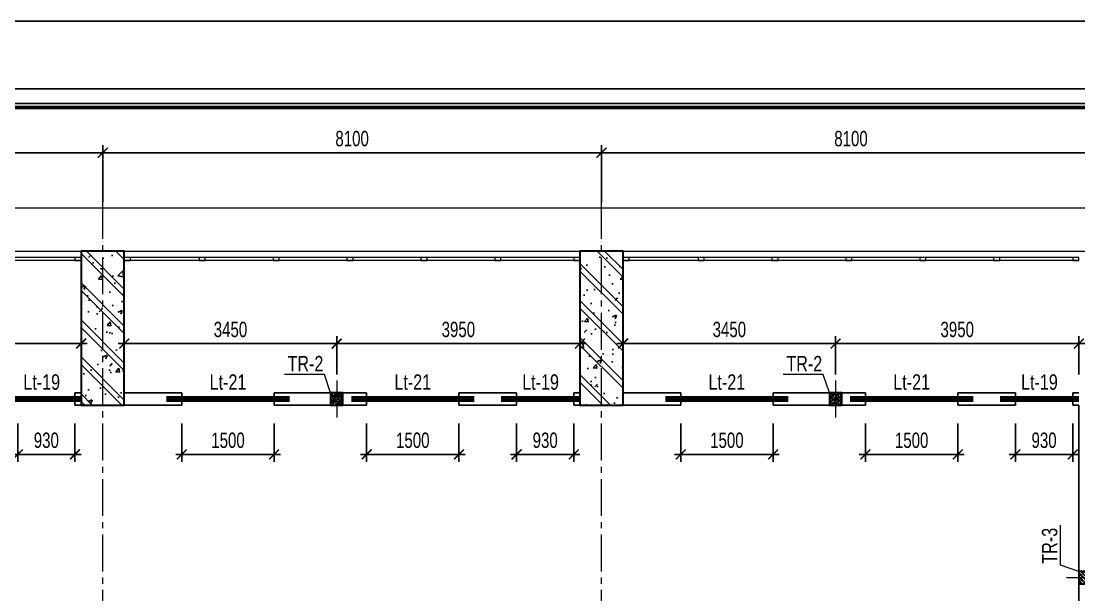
# Model space of a CAD drawing. Header units: millimetres. Extents: x 0 to 84100, y 0 to 158663.
# Drawn here: x 33297 to 50471, y 149345 to 158663 of the extents above; entities that cross this region are included whole.
import ezdxf
from ezdxf.enums import TextEntityAlignment as Align

# ---------------------------------------------------------------- set-up
doc = ezdxf.new("R2010")
doc.units = ezdxf.units.MM
doc.header["$LTSCALE"] = 800
doc.header["$MEASUREMENT"] = 0
doc.linetypes.add('CENTER2', pattern=[1.125, 0.75, -0.125, 0.125, -0.125])
doc.layers.get('DEFPOINTS').update_dxf_attribs({"color": 87})
for name, color, linetype in [('CDC-KHUNGTEN', 9, 'Continuous'), ('CDC.02.DIM', 1, 'Continuous'), ('CDC.03.BORDER', 3, 'Continuous'), ('CDC.06.TEXT', 2, 'Continuous'), ('CDC.10.HATCH', 9, 'Continuous'), ('HATCH', 8, 'Continuous'), ('KCS_LANH_TO', 3, 'Continuous')]:
    doc.layers.add(name, color=color, linetype=linetype)
for name, color, linetype, lineweight in [('CDC.01.AXIS', 160, 'CENTER2', 13), ('CDC.07.TEXTCOL', 3, 'Continuous', 18), ('CDC.09.COLUMN', 4, 'Continuous', 35), ('CDC.11.NOTE', 8, 'Continuous', 18)]:
    doc.layers.add(name, color=color, linetype=linetype, lineweight=lineweight)
doc.layers.add('CDC.15.NOPLOT', color=87, linetype='Continuous', plot=False)
doc.styles.add('KCS_SMTEXT', font='arial.ttf', dxfattribs={"width": 0.7})
doc.dimstyles.new('KCS_DIM100', dxfattribs={"dimscale": 100, "dimtxt": 2.5, "dimasz": 1.6, "dimexe": 1.2, "dimexo": 0, "dimgap": 1, "dimtad": 1, "dimdec": 0, "dimzin": 0, "dimdsep": 46, "dimtxsty": 'KCS_SMTEXT', "dimblk": 'ARCHTICK', "dimcen": 0, "dimdle": 1, "dimclrd": 1, "dimclre": 1, "dimclrt": 2, "dimadec": 0, "dimazin": 0, "dimtfac": 1, "dimtdec": 0, "dimtix": 1, "dimtmove": 2, "dimatfit": 3, "dimfxl": 1, "dimtolj": 1, "dimtzin": 0, "dimarcsym": 0})
pattern_1 = [(50, (61100.4, -1179204.9), (717.26018, -62.75213), [75, -825]), (355, (61100.4, -1179204.9), (-138.75133, 752.19213), [60, -660]), (100.4514, (61160.2, -1179210.1), (578.50938, 689.43954), [63.7402, -701.1421]), (46.1842, (61100.4, -1179004.9), (1067.24105, -165.519), [112.5, -1237.5]), (96.6356, (61189.4, -1179018.7), (934.6627, 974.1179), [95.6103, -1051.713]), (351.1842, (61100.4, -1179004.9), (934.6619, 974.1186), [90, -990]), (21, (61200.4, -1179054.9), (596.90705, -402.6189), [75, -825]), (226, (61200.4, -1179054.9), (671.88212, -365.5398), [60, -660]), (71.4514, (61250.16, -1179088.44), (840.22263, 322.5305), [63.7402, -701.1421]), (67.5, (61100.42, -1179204.9), (-155.916183, 294.37446), [0, -652, 0, -670, 0, -662.5]), (4.5, (61100.42, -1179204.9), (283.35092, 380.10319), [0, -382, 0, -637, 0, -252.5]), (327.5, (60877.42, -1179204.9), (533.822436, -22.55487), [0, -250, 0, -780, 0, -1035]), (317.5, (60777.4, -1179204.9), (583.18617, 100.10498), [0, -325, 0, -518, 0, -735]), (315, (61100.42, -1179204.9), (300.52038, 300.52038), []), (315, (61100.42, -1179082.4), (300.52038, 300.52038), [])]

# ---------------------------------------------------------------- blocks, each defined once
blk = doc.blocks.new('_ArchTick')
at = {"color": 0, "linetype": 'ByBlock', "const_width": 0.15}
blk.add_lwpolyline([(-0.5, -0.5), (0.5, 0.5)], dxfattribs=at)
blk = doc.blocks.new('*D408')
at = {"layer": 'CDC.02.DIM', "color": 1, "lineweight": -2, "ltscale": 0.5, "transparency": 16777216}
for p, q in [((26521, 155722), (26521, 156646)), ((34621, 155722), (34621, 156646)), ((26421, 156526), (34721, 156526))]:
    blk.add_line(p, q, dxfattribs=at)
at = {"layer": 'DEFPOINTS', "color": 0, "ltscale": 0.5, "transparency": 16777216}
for p in [(34621, 156526), (26521, 155722), (34621, 155722)]:
    blk.add_point(p, dxfattribs=at)
at = {"layer": 'CDC.02.DIM', "color": 1, "lineweight": -2, "ltscale": 0.5, "transparency": 16777216, "xscale": 160, "yscale": 160, "zscale": 160, "rotation": 180}
blk.add_blockref('_ArchTick', (26521, 156526), dxfattribs=at)
at = {"layer": 'CDC.02.DIM', "color": 1, "lineweight": -2, "ltscale": 0.5, "transparency": 16777216, "xscale": 160, "yscale": 160, "zscale": 160}
blk.add_blockref('_ArchTick', (34621, 156526), dxfattribs=at)
at = {"layer": 'CDC.02.DIM', "color": 2, "ltscale": 0.5, "transparency": 16777216, "insert": (30571, 156754), "char_height": 250, "attachment_point": 5, "style": 'KCS_SMTEXT'}
blk.add_mtext('\\A1;8100', dxfattribs=at)
blk = doc.blocks.new('*D409')
at = {"layer": 'CDC.02.DIM', "color": 1, "lineweight": -2, "ltscale": 0.5, "transparency": 16777216}
for p, q in [((34621, 155722), (34621, 156646)), ((42721, 155722), (42721, 156646)), ((34521, 156526), (42821, 156526))]:
    blk.add_line(p, q, dxfattribs=at)
at = {"layer": 'DEFPOINTS', "color": 0, "ltscale": 0.5, "transparency": 16777216}
for p in [(42721, 156526), (34621, 155722), (42721, 155722)]:
    blk.add_point(p, dxfattribs=at)
at = {"layer": 'CDC.02.DIM', "color": 1, "lineweight": -2, "ltscale": 0.5, "transparency": 16777216, "xscale": 160, "yscale": 160, "zscale": 160, "rotation": 180}
blk.add_blockref('_ArchTick', (34621, 156526), dxfattribs=at)
at = {"layer": 'CDC.02.DIM', "color": 1, "lineweight": -2, "ltscale": 0.5, "transparency": 16777216, "xscale": 160, "yscale": 160, "zscale": 160}
blk.add_blockref('_ArchTick', (42721, 156526), dxfattribs=at)
at = {"layer": 'CDC.02.DIM', "color": 2, "ltscale": 0.5, "transparency": 16777216, "insert": (38671, 156754), "char_height": 250, "attachment_point": 5, "style": 'KCS_SMTEXT'}
blk.add_mtext('\\A1;8100', dxfattribs=at)
blk = doc.blocks.new('*D410')
at = {"layer": 'CDC.02.DIM', "color": 1, "lineweight": -2, "ltscale": 0.5, "transparency": 16777216}
for p, q in [((42721, 155722), (42721, 156646)), ((50821, 155722), (50821, 156646)), ((42621, 156526), (50921, 156526))]:
    blk.add_line(p, q, dxfattribs=at)
at = {"layer": 'DEFPOINTS', "color": 0, "ltscale": 0.5, "transparency": 16777216}
for p in [(50821, 156526), (42721, 155722), (50821, 155722)]:
    blk.add_point(p, dxfattribs=at)
at = {"layer": 'CDC.02.DIM', "color": 1, "lineweight": -2, "ltscale": 0.5, "transparency": 16777216, "xscale": 160, "yscale": 160, "zscale": 160, "rotation": 180}
blk.add_blockref('_ArchTick', (42721, 156526), dxfattribs=at)
at = {"layer": 'CDC.02.DIM', "color": 1, "lineweight": -2, "ltscale": 0.5, "transparency": 16777216, "xscale": 160, "yscale": 160, "zscale": 160}
blk.add_blockref('_ArchTick', (50821, 156526), dxfattribs=at)
at = {"layer": 'CDC.02.DIM', "color": 2, "ltscale": 0.5, "transparency": 16777216, "insert": (46771, 156754), "char_height": 250, "attachment_point": 5, "style": 'KCS_SMTEXT'}
blk.add_mtext('\\A1;8100', dxfattribs=at)
blk = doc.blocks.new('*D446')
at = {"layer": 'CDC.02.DIM', "color": 1, "lineweight": -2, "transparency": 16777216}
for p, q in [((33241, 152126), (33241, 151506)), ((34171, 152126), (34171, 151506)), ((34271, 151626), (33141, 151626))]:
    blk.add_line(p, q, dxfattribs=at)
at = {"layer": 'DEFPOINTS', "color": 0, "transparency": 16777216}
for p in [(33241, 152126), (34171, 152126), (33241, 151626)]:
    blk.add_point(p, dxfattribs=at)
at = {"layer": 'CDC.02.DIM', "color": 1, "lineweight": -2, "transparency": 16777216, "xscale": 160, "yscale": 160, "zscale": 160, "rotation": 180}
blk.add_blockref('_ArchTick', (33241, 151626), dxfattribs=at)
at = {"layer": 'CDC.02.DIM', "color": 1, "lineweight": -2, "transparency": 16777216, "xscale": 160, "yscale": 160, "zscale": 160}
blk.add_blockref('_ArchTick', (34171, 151626), dxfattribs=at)
at = {"layer": 'CDC.02.DIM', "color": 2, "transparency": 16777216, "insert": (33706, 151854), "char_height": 250, "attachment_point": 5, "style": 'KCS_SMTEXT'}
blk.add_mtext('\\A1;930', dxfattribs=at)
blk = doc.blocks.new('*D449')
at = {"layer": 'CDC.02.DIM', "color": 1, "lineweight": -2, "transparency": 16777216}
for p, q in [((35906, 152126), (35906, 151506)), ((37406, 152126), (37406, 151506)), ((37506, 151626), (35806, 151626))]:
    blk.add_line(p, q, dxfattribs=at)
at = {"layer": 'DEFPOINTS', "color": 0, "transparency": 16777216}
for p in [(35906, 152126), (37406, 152126), (35906, 151626)]:
    blk.add_point(p, dxfattribs=at)
at = {"layer": 'CDC.02.DIM', "color": 1, "lineweight": -2, "transparency": 16777216, "xscale": 160, "yscale": 160, "zscale": 160, "rotation": 180}
blk.add_blockref('_ArchTick', (35906, 151626), dxfattribs=at)
at = {"layer": 'CDC.02.DIM', "color": 1, "lineweight": -2, "transparency": 16777216, "xscale": 160, "yscale": 160, "zscale": 160}
blk.add_blockref('_ArchTick', (37406, 151626), dxfattribs=at)
at = {"layer": 'CDC.02.DIM', "color": 2, "transparency": 16777216, "insert": (36656, 151854), "char_height": 250, "attachment_point": 5, "style": 'KCS_SMTEXT'}
blk.add_mtext('\\A1;1500', dxfattribs=at)
blk = doc.blocks.new('*D450')
at = {"layer": 'CDC.02.DIM', "color": 1, "lineweight": -2, "transparency": 16777216}
for p, q in [((38906, 152126), (38906, 151506)), ((40406, 152126), (40406, 151506)), ((40506, 151626), (38806, 151626))]:
    blk.add_line(p, q, dxfattribs=at)
at = {"layer": 'DEFPOINTS', "color": 0, "transparency": 16777216}
for p in [(38906, 152126), (40406, 152126), (38906, 151626)]:
    blk.add_point(p, dxfattribs=at)
at = {"layer": 'CDC.02.DIM', "color": 1, "lineweight": -2, "transparency": 16777216, "xscale": 160, "yscale": 160, "zscale": 160, "rotation": 180}
blk.add_blockref('_ArchTick', (38906, 151626), dxfattribs=at)
at = {"layer": 'CDC.02.DIM', "color": 1, "lineweight": -2, "transparency": 16777216, "xscale": 160, "yscale": 160, "zscale": 160}
blk.add_blockref('_ArchTick', (40406, 151626), dxfattribs=at)
at = {"layer": 'CDC.02.DIM', "color": 2, "transparency": 16777216, "insert": (39656, 151854), "char_height": 250, "attachment_point": 5, "style": 'KCS_SMTEXT'}
blk.add_mtext('\\A1;1500', dxfattribs=at)
blk = doc.blocks.new('*D451')
at = {"layer": 'CDC.02.DIM', "color": 1, "lineweight": -2, "transparency": 16777216}
for p, q in [((41341, 152126), (41341, 151506)), ((42271, 152126), (42271, 151506)), ((42371, 151626), (41241, 151626))]:
    blk.add_line(p, q, dxfattribs=at)
at = {"layer": 'DEFPOINTS', "color": 0, "transparency": 16777216}
for p in [(41341, 152126), (42271, 152126), (41341, 151626)]:
    blk.add_point(p, dxfattribs=at)
at = {"layer": 'CDC.02.DIM', "color": 1, "lineweight": -2, "transparency": 16777216, "xscale": 160, "yscale": 160, "zscale": 160, "rotation": 180}
blk.add_blockref('_ArchTick', (41341, 151626), dxfattribs=at)
at = {"layer": 'CDC.02.DIM', "color": 1, "lineweight": -2, "transparency": 16777216, "xscale": 160, "yscale": 160, "zscale": 160}
blk.add_blockref('_ArchTick', (42271, 151626), dxfattribs=at)
at = {"layer": 'CDC.02.DIM', "color": 2, "transparency": 16777216, "insert": (41806, 151854), "char_height": 250, "attachment_point": 5, "style": 'KCS_SMTEXT'}
blk.add_mtext('\\A1;930', dxfattribs=at)
blk = doc.blocks.new('*D452')
at = {"layer": 'CDC.02.DIM', "color": 1, "lineweight": -2, "transparency": 16777216}
for p, q in [((49441, 152126), (49441, 151506)), ((50371, 152126), (50371, 151506)), ((50471, 151626), (49341, 151626))]:
    blk.add_line(p, q, dxfattribs=at)
at = {"layer": 'DEFPOINTS', "color": 0, "transparency": 16777216}
for p in [(49441, 152126), (50371, 152126), (49441, 151626)]:
    blk.add_point(p, dxfattribs=at)
at = {"layer": 'CDC.02.DIM', "color": 1, "lineweight": -2, "transparency": 16777216, "xscale": 160, "yscale": 160, "zscale": 160, "rotation": 180}
blk.add_blockref('_ArchTick', (49441, 151626), dxfattribs=at)
at = {"layer": 'CDC.02.DIM', "color": 1, "lineweight": -2, "transparency": 16777216, "xscale": 160, "yscale": 160, "zscale": 160}
blk.add_blockref('_ArchTick', (50371, 151626), dxfattribs=at)
at = {"layer": 'CDC.02.DIM', "color": 2, "transparency": 16777216, "insert": (49906, 151854), "char_height": 250, "attachment_point": 5, "style": 'KCS_SMTEXT'}
blk.add_mtext('\\A1;930', dxfattribs=at)
blk = doc.blocks.new('*D455')
at = {"layer": 'CDC.02.DIM', "color": 1, "lineweight": -2, "transparency": 16777216}
for p, q in [((44006, 152126), (44006, 151506)), ((45506, 152126), (45506, 151506)), ((45606, 151626), (43906, 151626))]:
    blk.add_line(p, q, dxfattribs=at)
at = {"layer": 'DEFPOINTS', "color": 0, "transparency": 16777216}
for p in [(44006, 152126), (45506, 152126), (44006, 151626)]:
    blk.add_point(p, dxfattribs=at)
at = {"layer": 'CDC.02.DIM', "color": 1, "lineweight": -2, "transparency": 16777216, "xscale": 160, "yscale": 160, "zscale": 160, "rotation": 180}
blk.add_blockref('_ArchTick', (44006, 151626), dxfattribs=at)
at = {"layer": 'CDC.02.DIM', "color": 1, "lineweight": -2, "transparency": 16777216, "xscale": 160, "yscale": 160, "zscale": 160}
blk.add_blockref('_ArchTick', (45506, 151626), dxfattribs=at)
at = {"layer": 'CDC.02.DIM', "color": 2, "transparency": 16777216, "insert": (44756, 151854), "char_height": 250, "attachment_point": 5, "style": 'KCS_SMTEXT'}
blk.add_mtext('\\A1;1500', dxfattribs=at)
blk = doc.blocks.new('*D456')
at = {"layer": 'CDC.02.DIM', "color": 1, "lineweight": -2, "transparency": 16777216}
for p, q in [((47006, 152126), (47006, 151506)), ((48506, 152126), (48506, 151506)), ((48606, 151626), (46906, 151626))]:
    blk.add_line(p, q, dxfattribs=at)
at = {"layer": 'DEFPOINTS', "color": 0, "transparency": 16777216}
for p in [(47006, 152126), (48506, 152126), (47006, 151626)]:
    blk.add_point(p, dxfattribs=at)
at = {"layer": 'CDC.02.DIM', "color": 1, "lineweight": -2, "transparency": 16777216, "xscale": 160, "yscale": 160, "zscale": 160, "rotation": 180}
blk.add_blockref('_ArchTick', (47006, 151626), dxfattribs=at)
at = {"layer": 'CDC.02.DIM', "color": 1, "lineweight": -2, "transparency": 16777216, "xscale": 160, "yscale": 160, "zscale": 160}
blk.add_blockref('_ArchTick', (48506, 151626), dxfattribs=at)
at = {"layer": 'CDC.02.DIM', "color": 2, "transparency": 16777216, "insert": (47756, 151854), "char_height": 250, "attachment_point": 5, "style": 'KCS_SMTEXT'}
blk.add_mtext('\\A1;1500', dxfattribs=at)
blk = doc.blocks.new('*D472')
at = {"layer": 'CDC.02.DIM', "color": 1, "lineweight": -2, "transparency": 16777216}
for p, q in [((30321, 152926), (30321, 153546)), ((34271, 152926), (34271, 153546)), ((34371, 153426), (30221, 153426))]:
    blk.add_line(p, q, dxfattribs=at)
at = {"layer": 'DEFPOINTS', "color": 0, "transparency": 16777216}
for p in [(30321, 153426), (30321, 152926), (34271, 152926)]:
    blk.add_point(p, dxfattribs=at)
at = {"layer": 'CDC.02.DIM', "color": 1, "lineweight": -2, "transparency": 16777216, "xscale": 160, "yscale": 160, "zscale": 160, "rotation": 180}
blk.add_blockref('_ArchTick', (30321, 153426), dxfattribs=at)
at = {"layer": 'CDC.02.DIM', "color": 1, "lineweight": -2, "transparency": 16777216, "xscale": 160, "yscale": 160, "zscale": 160}
blk.add_blockref('_ArchTick', (34271, 153426), dxfattribs=at)
at = {"layer": 'CDC.02.DIM', "color": 2, "transparency": 16777216, "insert": (32296, 153654), "char_height": 250, "attachment_point": 5, "style": 'KCS_SMTEXT'}
blk.add_mtext('\\A1;3950', dxfattribs=at)
blk = doc.blocks.new('*D474')
at = {"layer": 'CDC.02.DIM', "color": 1, "lineweight": -2, "transparency": 16777216}
for p, q in [((38421, 152926), (38421, 153546)), ((42371, 152926), (42371, 153546)), ((42471, 153426), (38321, 153426))]:
    blk.add_line(p, q, dxfattribs=at)
at = {"layer": 'DEFPOINTS', "color": 0, "transparency": 16777216}
for p in [(38421, 153426), (38421, 152926), (42371, 152926)]:
    blk.add_point(p, dxfattribs=at)
at = {"layer": 'CDC.02.DIM', "color": 1, "lineweight": -2, "transparency": 16777216, "xscale": 160, "yscale": 160, "zscale": 160, "rotation": 180}
blk.add_blockref('_ArchTick', (38421, 153426), dxfattribs=at)
at = {"layer": 'CDC.02.DIM', "color": 1, "lineweight": -2, "transparency": 16777216, "xscale": 160, "yscale": 160, "zscale": 160}
blk.add_blockref('_ArchTick', (42371, 153426), dxfattribs=at)
at = {"layer": 'CDC.02.DIM', "color": 2, "transparency": 16777216, "insert": (40396, 153654), "char_height": 250, "attachment_point": 5, "style": 'KCS_SMTEXT'}
blk.add_mtext('\\A1;3950', dxfattribs=at)
blk = doc.blocks.new('*D475')
at = {"layer": 'CDC.02.DIM', "color": 1, "lineweight": -2, "transparency": 16777216}
for p, q in [((34971, 152926), (34971, 153546)), ((38421, 152926), (38421, 153546)), ((34871, 153426), (38521, 153426))]:
    blk.add_line(p, q, dxfattribs=at)
at = {"layer": 'DEFPOINTS', "color": 0, "transparency": 16777216}
for p in [(38421, 153426), (34971, 152926), (38421, 152926)]:
    blk.add_point(p, dxfattribs=at)
at = {"layer": 'CDC.02.DIM', "color": 1, "lineweight": -2, "transparency": 16777216, "xscale": 160, "yscale": 160, "zscale": 160, "rotation": 180}
blk.add_blockref('_ArchTick', (34971, 153426), dxfattribs=at)
at = {"layer": 'CDC.02.DIM', "color": 1, "lineweight": -2, "transparency": 16777216, "xscale": 160, "yscale": 160, "zscale": 160}
blk.add_blockref('_ArchTick', (38421, 153426), dxfattribs=at)
at = {"layer": 'CDC.02.DIM', "color": 2, "transparency": 16777216, "insert": (36696, 153654), "char_height": 250, "attachment_point": 5, "style": 'KCS_SMTEXT'}
blk.add_mtext('\\A1;3450', dxfattribs=at)
blk = doc.blocks.new('TR2')
at = {"layer": 'HATCH'}
h = blk.add_hatch(dxfattribs=at)
h.set_pattern_fill('BETONG', color=256, scale=10, angle=90, style=0, pattern_type=2)
h.set_pattern_definition([(140, (579241.57, 154804.38), (6.2752135, 71.726018), [7.5, -82.5]), (85, (579241.57, 154804.38), (-75.219213, -13.875133), [6, -66]), (190.4514, (579242.094, 154810.355), (-68.943954, 57.850938), [6.374019, -70.114211]), (136.1842, (579221.57, 154804.38), (16.551901, 106.724105), [11.25, -123.75]), (186.6356, (579222.95, 154813.27), (-97.411787, 93.46627), [9.561029, -105.1713]), (81.1842, (579221.57, 154804.38), (-97.41186, 93.466195), [9, -99]), (111, (579226.57, 154814.38), (40.261889, 59.690705), [7.5, -82.5]), (56, (579226.57, 154814.38), (-72.5150045, 24.331533), [6, -66]), (161.4514, (579229.93, 154819.35), (-32.25305, 84.022263), [6.374019, -70.114211]), (127.5, (579241.572, 154804.378), (-33.2893854, 1.2159855), [0, -65.2, 0, -67, 0, -66.25]), (97.5, (579241.57, 154804.378), (-39.4411712, 26.3069537), [0, -38.2, 0, -63.7, 0, -25.25]), (57.5, (579241.572, 154782.078), (2.2554872, 53.3822436), [0, -25, 0, -78, 0, -103.5]), (47.5, (579241.57, 154772.08), (-10.0104982, 58.318617), [0, -32.5, 0, -51.8, 0, -73.5]), (135, (579241.57, 154804.378), (-30.0520382, -30.0520382), []), (135, (579229.32, 154804.378), (-30.0520382, -30.0520382), [])])
h.paths.add_polyline_path([(-100, -100), (100, -100), (100, 100), (-100, 100)])
at = {"layer": 'CDC.01.AXIS'}
blk.add_line((-300, 0), (300, 0), dxfattribs=at)
at = {"layer": 'CDC.09.COLUMN'}
blk.add_lwpolyline([(100, -100), (100, 100), (-100, 100), (-100, -100)], close=True, dxfattribs=at)
blk = doc.blocks.new('*D476')
at = {"layer": 'CDC.02.DIM', "color": 1, "lineweight": -2, "transparency": 16777216}
for p, q in [((46521, 152926), (46521, 153546)), ((50471, 152926), (50471, 153546)), ((50571, 153426), (46421, 153426))]:
    blk.add_line(p, q, dxfattribs=at)
at = {"layer": 'DEFPOINTS', "color": 0, "transparency": 16777216}
for p in [(46521, 153426), (46521, 152926), (50471, 152926)]:
    blk.add_point(p, dxfattribs=at)
at = {"layer": 'CDC.02.DIM', "color": 1, "lineweight": -2, "transparency": 16777216, "xscale": 160, "yscale": 160, "zscale": 160, "rotation": 180}
blk.add_blockref('_ArchTick', (46521, 153426), dxfattribs=at)
at = {"layer": 'CDC.02.DIM', "color": 1, "lineweight": -2, "transparency": 16777216, "xscale": 160, "yscale": 160, "zscale": 160}
blk.add_blockref('_ArchTick', (50471, 153426), dxfattribs=at)
at = {"layer": 'CDC.02.DIM', "color": 2, "transparency": 16777216, "insert": (48496, 153654), "char_height": 250, "attachment_point": 5, "style": 'KCS_SMTEXT'}
blk.add_mtext('\\A1;3950', dxfattribs=at)
blk = doc.blocks.new('*D477')
at = {"layer": 'CDC.02.DIM', "color": 1, "lineweight": -2, "transparency": 16777216}
for p, q in [((43071, 152926), (43071, 153546)), ((46521, 152926), (46521, 153546)), ((42971, 153426), (46621, 153426))]:
    blk.add_line(p, q, dxfattribs=at)
at = {"layer": 'DEFPOINTS', "color": 0, "transparency": 16777216}
for p in [(46521, 153426), (43071, 152926), (46521, 152926)]:
    blk.add_point(p, dxfattribs=at)
at = {"layer": 'CDC.02.DIM', "color": 1, "lineweight": -2, "transparency": 16777216, "xscale": 160, "yscale": 160, "zscale": 160, "rotation": 180}
blk.add_blockref('_ArchTick', (43071, 153426), dxfattribs=at)
at = {"layer": 'CDC.02.DIM', "color": 1, "lineweight": -2, "transparency": 16777216, "xscale": 160, "yscale": 160, "zscale": 160}
blk.add_blockref('_ArchTick', (46521, 153426), dxfattribs=at)
at = {"layer": 'CDC.02.DIM', "color": 2, "transparency": 16777216, "insert": (44796, 153654), "char_height": 250, "attachment_point": 5, "style": 'KCS_SMTEXT'}
blk.add_mtext('\\A1;3450', dxfattribs=at)
blk = doc.blocks.new('TRU3')
at = {"layer": 'HATCH'}
h = blk.add_hatch(dxfattribs=at)
h.set_pattern_fill('BETONG', color=256, scale=10, style=0, pattern_type=2)
h.set_pattern_definition([(50, (154804.38, -579216.57), (71.726018, -6.2752135), [7.5, -82.5]), (355, (154804.38, -579216.57), (-13.875133, 75.219213), [6, -66]), (100.4514, (154810.355, -579217.094), (57.850938, 68.943954), [6.374019, -70.114211]), (46.1842, (154804.38, -579196.57), (106.724105, -16.551901), [11.25, -123.75]), (96.6356, (154813.27, -579197.95), (93.46627, 97.411787), [9.561029, -105.1713]), (351.1842, (154804.38, -579196.57), (93.466195, 97.41186), [9, -99]), (21, (154814.38, -579201.57), (59.690705, -40.261889), [7.5, -82.5]), (326, (154814.38, -579201.57), (24.331533, 72.5150045), [6, -66]), (71.4514, (154819.35, -579204.93), (84.022263, 32.25305), [6.374019, -70.114211]), (37.5, (154804.378, -579216.572), (1.2159855, 33.2893854), [0, -65.2, 0, -67, 0, -66.25]), (7.5, (154804.378, -579216.57), (26.3069537, 39.4411712), [0, -38.2, 0, -63.7, 0, -25.25]), (327.5, (154782.078, -579216.572), (53.3822436, -2.2554872), [0, -25, 0, -78, 0, -103.5]), (317.5, (154772.08, -579216.57), (58.318617, 10.0104982), [0, -32.5, 0, -51.8, 0, -73.5]), (45, (154804.378, -579216.57), (-30.0520382, 30.0520382), []), (45, (154804.378, -579204.32), (-30.0520382, 30.0520382), [])])
h.paths.add_polyline_path([(-100, 75), (-100, -75), (100, -75), (100, 75)])
at = {"layer": 'CDC.01.AXIS'}
blk.add_line((0, 275), (0, -275), dxfattribs=at)
at = {"layer": 'CDC.09.COLUMN'}
blk.add_lwpolyline([(-100, -75), (100, -75), (100, 75), (-100, 75)], close=True, dxfattribs=at)
blk = doc.blocks.new('Khung tên chuẩn')
at = {"layer": 'CDC-KHUNGTEN', "color": 8}
blk.add_lwpolyline([(75096, 1100), (83000, 1100), (83000, 58300), (3000, 58300), (3000, 1100), (75096, 1100)], dxfattribs=at)
at = {"layer": 'CDC-KHUNGTEN', "color": 255, "lineweight": 60}
blk.add_lwpolyline([(74900, 1400), (74900, 58000), (3300, 58000), (3300, 1400), (74900, 1400)], close=True, dxfattribs=at)
at = {"layer": 'DEFPOINTS', "color": 1, "ltscale": 0.2}
blk.add_lwpolyline([(0, 0), (0, 59400), (84100, 59400), (84100, 0), (0, 0)], close=True, dxfattribs=at)

msp = doc.modelspace()

# ---------------------------------------------------------------- hatches: boundary and pattern name
at = {"layer": 'CDC.10.HATCH'}
h = msp.add_hatch(dxfattribs=at)
h.set_pattern_fill('BETONG', color=256, scale=100, style=0, pattern_type=2)
h.set_pattern_definition(pattern_1)
h.paths.add_polyline_path([(34270.7, 152426.1), (34970.7, 152426.1), (34970.7, 154926.1), (34270.7, 154926.1), (34270.7, 153412.2)])
h = msp.add_hatch(dxfattribs=at)
h.set_pattern_fill('BETONG', color=256, scale=100, style=0, pattern_type=2)
h.set_pattern_definition(pattern_1)
h.paths.add_polyline_path([(42370.7, 152426.1), (43070.7, 152426.1), (43070.7, 154926.1), (42370.7, 154926.1), (42370.7, 153412.2)])

# ---------------------------------------------------------------- linework, layer by layer
at = {"layer": 'CDC.01.AXIS'}
for p, q in [((34620.7, 104726.1), (34620.7, 156526.1)), ((42720.7, 104726.1), (42720.7, 156526.1)), ((8420.7, 154926.1), (68920.7, 154926.1))]:
    msp.add_line(p, q, dxfattribs=at)
at = {"layer": 'CDC.03.BORDER'}
for p, q in [((34170.7, 152626.1), (34270.7, 152626.1)), ((34170.7, 152626.1), (34170.7, 152426.1)), ((35905.7, 152626.1), (35905.7, 152426.1)), ((37405.7, 152626.1), (37405.7, 152426.1)), ((38905.7, 152626.1), (38905.7, 152426.1)), ((40405.7, 152626.1), (40405.7, 152426.1)), ((42270.7, 152626.1), (42370.7, 152626.1)), ((42270.7, 152626.1), (42270.7, 152426.1)), ((44005.7, 152626.1), (44005.7, 152426.1)), ((45505.7, 152626.1), (45505.7, 152426.1)), ((47005.7, 152626.1), (47005.7, 152426.1)), ((48505.7, 152626.1), (48505.7, 152426.1)), ((50370.7, 152626.1), (50470.7, 152626.1)), ((50370.7, 152626.1), (50370.7, 152426.1)), ((34170.7, 152426.1), (34270.7, 152426.1)), ((42270.7, 152426.1), (42370.7, 152426.1)), ((50370.7, 152426.1), (50470.7, 152426.1)), ((50470.7, 146826.1), (50470.7, 152426.1))]:
    msp.add_line(p, q, dxfattribs=at)
at = {"layer": 'CDC.03.BORDER', "lineweight": 25}
for p, q in [((35905.7, 152626.1), (34970.7, 152626.1)), ((38905.7, 152626.1), (37405.7, 152626.1)), ((41340.7, 152626.1), (40405.7, 152626.1)), ((41340.7, 152426.1), (41340.7, 152626.1)), ((44005.7, 152626.1), (43070.7, 152626.1)), ((47005.7, 152626.1), (45505.7, 152626.1)), ((49440.7, 152626.1), (48505.7, 152626.1)), ((49440.7, 152426.1), (49440.7, 152626.1)), ((35905.7, 152426.1), (34970.7, 152426.1)), ((38905.7, 152426.1), (37405.7, 152426.1)), ((41340.7, 152426.1), (40405.7, 152426.1)), ((44005.7, 152426.1), (43070.7, 152426.1)), ((47005.7, 152426.1), (45505.7, 152426.1)), ((49440.7, 152426.1), (48505.7, 152426.1))]:
    msp.add_line(p, q, dxfattribs=at)
at = {"layer": 'CDC.09.COLUMN'}
for points in [[(34970.7, 152426.1), (34970.7, 154926.1), (34270.7, 154926.1), (34270.7, 152426.1)], [(43070.7, 152426.1), (43070.7, 154926.1), (42370.7, 154926.1), (42370.7, 152426.1)]]:
    msp.add_lwpolyline(points, close=True, dxfattribs=at)
at = {"layer": 'CDC.11.NOTE'}
for p, q in [((68020.7, 155626.1), (9320.7, 155626.1)), ((10720.7, 154926.1), (66620.7, 154926.1)), ((34270.7, 154826.1), (26870.7, 154826.1)), ((34270.7, 154776.1), (26870.7, 154776.1)), ((42370.7, 154826.1), (34970.7, 154826.1)), ((42370.7, 154776.1), (34970.7, 154776.1)), ((50470.7, 154826.1), (43070.7, 154826.1)), ((50470.7, 154776.1), (43070.7, 154776.1))]:
    msp.add_line(p, q, dxfattribs=at)
for points in [[(34270.7, 154776.1), (34270.7, 154826.1), (34170.7, 154826.1), (34170.7, 154776.1)], [(35070.7, 154776.1), (35070.7, 154826.1), (34970.7, 154826.1), (34970.7, 154776.1)], [(36287, 154776.1), (36287, 154826.1), (36187, 154826.1), (36187, 154776.1)], [(37487, 154776.1), (37487, 154826.1), (37387, 154826.1), (37387, 154776.1)], [(38687, 154776.1), (38687, 154826.1), (38587, 154826.1), (38587, 154776.1)], [(39887, 154776.1), (39887, 154826.1), (39787, 154826.1), (39787, 154776.1)], [(41087, 154776.1), (41087, 154826.1), (40987, 154826.1), (40987, 154776.1)], [(42370.7, 154776.1), (42370.7, 154826.1), (42270.7, 154826.1), (42270.7, 154776.1)], [(43170.7, 154776.1), (43170.7, 154826.1), (43070.7, 154826.1), (43070.7, 154776.1)], [(44387, 154776.1), (44387, 154826.1), (44287, 154826.1), (44287, 154776.1)], [(45587, 154776.1), (45587, 154826.1), (45487, 154826.1), (45487, 154776.1)], [(46787, 154776.1), (46787, 154826.1), (46687, 154826.1), (46687, 154776.1)], [(47987, 154776.1), (47987, 154826.1), (47887, 154826.1), (47887, 154776.1)], [(49187, 154776.1), (49187, 154826.1), (49087, 154826.1), (49087, 154776.1)], [(50470.7, 154776.1), (50470.7, 154826.1), (50370.7, 154826.1), (50370.7, 154776.1)]]:
    msp.add_lwpolyline(points, close=True, dxfattribs=at)
for points in [[(38320.7, 152626.1), (38220.7, 152926.1), (37570.7, 152926.1)], [(46420.7, 152626.1), (46320.7, 152926.1), (45670.7, 152926.1)], [(50470.7, 149726.1), (50170.7, 149826.1), (50170.7, 150476.1)]]:
    msp.add_lwpolyline(points, dxfattribs=at)
at = {"layer": 'CDC.15.NOPLOT'}
for points in [[(7620.7, 157326.1), (69720.7, 157326.1), (69720.7, 103926.1), (7620.7, 103926.1)], [(8420.7, 156526.1), (68920.7, 156526.1), (68920.7, 104726.1), (8420.7, 104726.1)]]:
    msp.add_lwpolyline(points, close=True, dxfattribs=at)
at = {"layer": 'KCS_LANH_TO', "color": 7, "const_width": 100}
for points in [[(32990.7, 152526.1), (34270.7, 152526.1)], [(35655.7, 152526.1), (37655.7, 152526.1)], [(38655.7, 152526.1), (40655.7, 152526.1)], [(41090.7, 152526.1), (42370.7, 152526.1)], [(43755.7, 152526.1), (45755.7, 152526.1)], [(46755.7, 152526.1), (48755.7, 152526.1)], [(49190.7, 152526.1), (50470.7, 152526.1)]]:
    msp.add_lwpolyline(points, dxfattribs=at)

# ---------------------------------------------------------------- block references
msp.add_blockref('Khung tên chuẩn', (0, 99262.9))
at = {"layer": 'CDC.09.COLUMN'}
for name, p, rotation in [('TR2', (38420.7, 152526.1), 270), ('TR2', (46520.7, 152526.1), 270), ('TRU3', (50545.7, 149626.1), 90)]:
    msp.add_blockref(name, p, dxfattribs=dict(at, rotation=rotation))

# ---------------------------------------------------------------- texts
at = {"layer": 'CDC.06.TEXT', "style": 'KCS_SMTEXT', "width": 0.75}
for s, p in [('Lt-19', (33630.7, 152676.1)), ('Lt-21', (36655.7, 152676.1)), ('Lt-21', (39655.7, 152676.1)), ('Lt-19', (41730.7, 152676.1)), ('Lt-21', (44755.7, 152676.1)), ('Lt-21', (47755.7, 152676.1)), ('Lt-19', (49830.7, 152676.1))]:
    msp.add_text(s, height=250, dxfattribs=at).set_placement(p, align=Align.CENTER)
at = {"layer": 'CDC.07.TEXTCOL', "style": 'KCS_SMTEXT', "width": 0.75}
for p in [(37912.8, 152976.1), (46012.8, 152976.1)]:
    msp.add_text('TR-2', height=250, dxfattribs=at).set_placement(p, align=Align.CENTER)
msp.add_text('TR-3', height=250, rotation=90, dxfattribs=at).set_placement((50120.7, 150141.7), align=Align.CENTER)

# ---------------------------------------------------------------- dimensions: what is measured, and where the dimension line sits
at = {"layer": 'CDC.02.DIM', "ltscale": 0.5}
for base, p1, p2, picture, middle in [((34620.7, 156526.1), (26520.7, 155722.1), (34620.7, 155722.1), '*D408', (30570.7, 156753.8)), ((42720.7, 156526.1), (34620.7, 155722.1), (42720.7, 155722.1), '*D409', (38670.7, 156753.8)), ((50820.7, 156526.1), (42720.7, 155722.1), (50820.7, 155722.1), '*D410', (46770.7, 156753.8))]:
    dim = msp.add_linear_dim(base=base, p1=p1, p2=p2, dimstyle='KCS_DIM100', dxfattribs=at)
    dim.commit()
    dim.dimension.update_dxf_attribs({"geometry": picture, "text_midpoint": middle})
at = {"layer": 'CDC.02.DIM'}
for base, p1, p2, picture, middle in [((30320.7, 153426.1), (34270.7, 152926.1), (30320.7, 152926.1), '*D472', (32295.7, 153653.9)), ((38420.7, 153426.1), (42370.7, 152926.1), (38420.7, 152926.1), '*D474', (40395.7, 153653.9)), ((46520.7, 153426.1), (50470.7, 152926.1), (46520.7, 152926.1), '*D476', (48495.7, 153653.9)), ((33240.7, 151626.1), (34170.7, 152126.1), (33240.7, 152126.1), '*D446', (33705.7, 151853.9)), ((35905.7, 151626.1), (37405.7, 152126.1), (35905.7, 152126.1), '*D449', (36655.7, 151853.8)), ((38905.7, 151626.1), (40405.7, 152126.1), (38905.7, 152126.1), '*D450', (39655.7, 151853.8)), ((41340.7, 151626.1), (42270.7, 152126.1), (41340.7, 152126.1), '*D451', (41805.7, 151853.9)), ((44005.7, 151626.1), (45505.7, 152126.1), (44005.7, 152126.1), '*D455', (44755.7, 151853.8)), ((47005.7, 151626.1), (48505.7, 152126.1), (47005.7, 152126.1), '*D456', (47755.7, 151853.8)), ((49440.7, 151626.1), (50370.7, 152126.1), (49440.7, 152126.1), '*D452', (49905.7, 151853.9))]:
    dim = msp.add_linear_dim(base=base, p1=p1, p2=p2, angle=180, dimstyle='KCS_DIM100', dxfattribs=at)
    dim.commit()
    dim.dimension.update_dxf_attribs({"geometry": picture, "text_midpoint": middle})
for base, p1, p2, picture, middle in [((38420.7, 153426.1), (34970.7, 152926.1), (38420.7, 152926.1), '*D475', (36695.7, 153653.9)), ((46520.7, 153426.1), (43070.7, 152926.1), (46520.7, 152926.1), '*D477', (44795.7, 153653.9))]:
    dim = msp.add_linear_dim(base=base, p1=p1, p2=p2, dimstyle='KCS_DIM100', dxfattribs=at)
    dim.commit()
    dim.dimension.update_dxf_attribs({"geometry": picture, "text_midpoint": middle})

doc.saveas('drawing.dxf')
